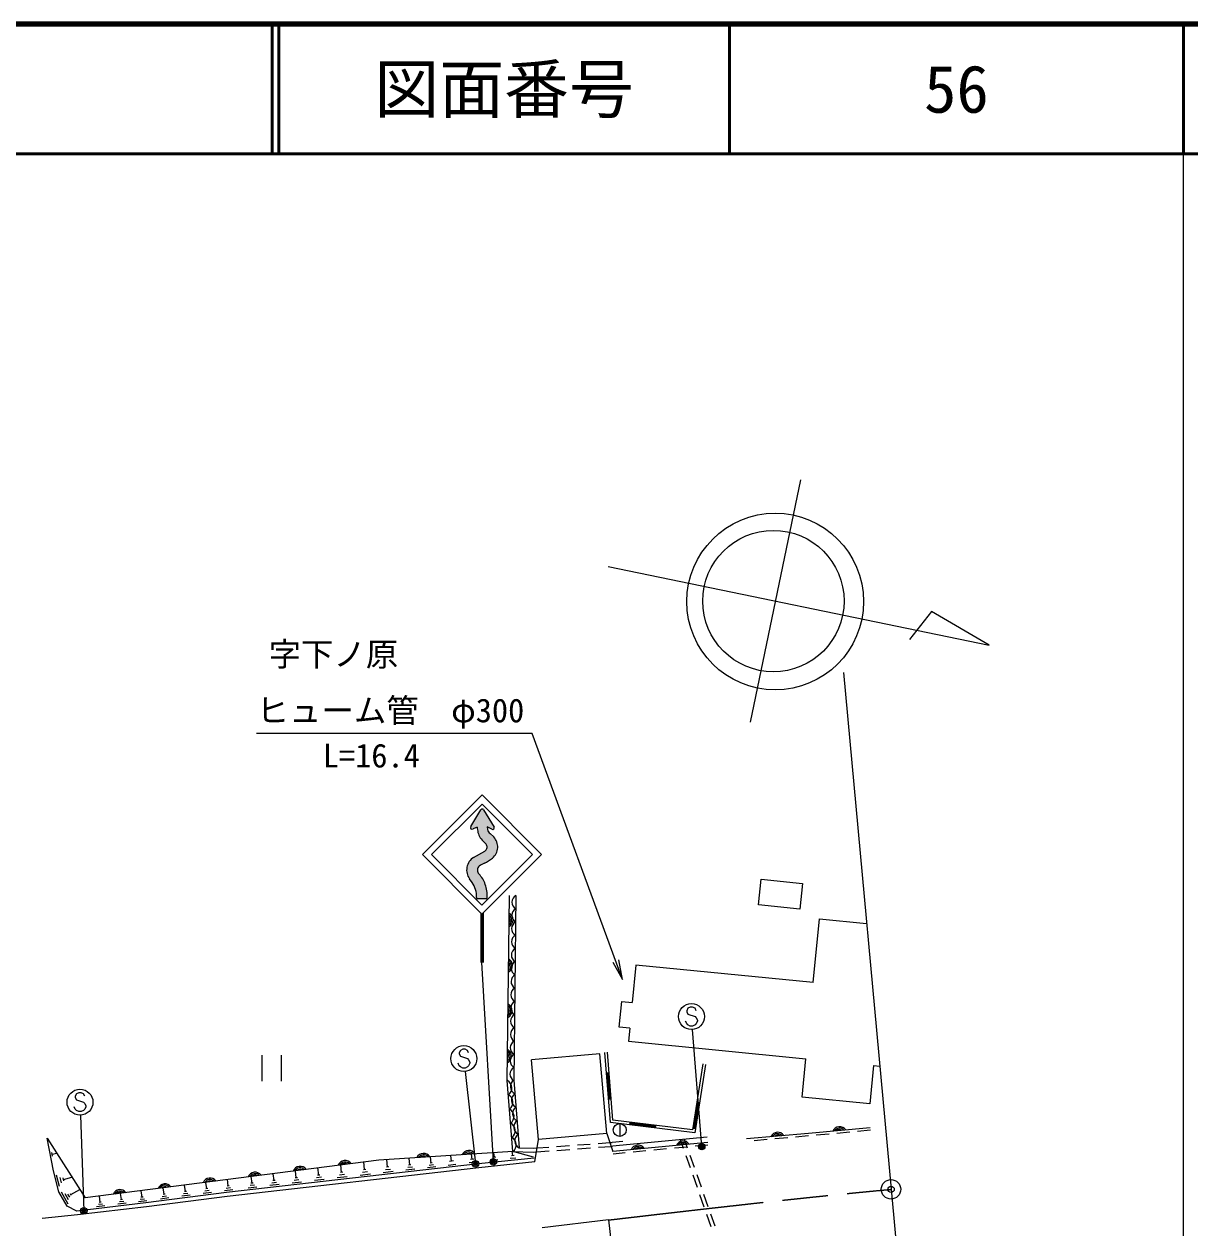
# Model space of a CAD drawing. Units: millimetres, scale not verified. Extents: x 40000 to 680000, y 20000 to 380000.
# Drawn here: x 489606 to 579500, y 287214 to 380000 of the extents above; entities that cross this region are included whole.
import ezdxf
from ezdxf.enums import TextEntityAlignment as Align

# ---------------------------------------------------------------- set-up
doc = ezdxf.new("R2010")
doc.units = ezdxf.units.MM
doc.header["$LTSCALE"] = 1000
doc.header["$PDMODE"] = 32
doc.header["$PDSIZE"] = 500
doc.linetypes.add('CHAIN', pattern=[18.5, 12, -1.5, 3.5, -1.5])
for name, color, linetype, lineweight in [('M-BGD', 7, 'Continuous', 25), ('M-BMK', 2, 'CHAIN', 13), ('M-BMK-OTRS', 5, 'Continuous', 25), ('M-BMK-SRVR', 3, 'Continuous', 25), ('M-STR-HTXT', 7, 'Continuous', 13), ('M-STR-STRC', 7, 'Continuous', 25), ('M-TTL', 2, 'Continuous', 140), ('M-TTL-BAND', 7, 'Continuous', 25), ('M-TTL-LINE', 7, 'Continuous', 50)]:
    doc.layers.add(name, color=color, linetype=linetype, lineweight=lineweight)
doc.layers.add('M-BMK-HTXT', color=7, linetype='Continuous')
doc.layers.add('M-TTL-TXT', color=7, linetype='Continuous')
doc.styles.add('ＭＳ ゴシック', font='')
doc.styles.get('ＭＳ ゴシック').set_extended_font_data('MS Gothic')

# ---------------------------------------------------------------- blocks, each defined once
blk = doc.blocks.new('open_arrow')
at = {"color": 0, "linetype": 'Continuous', "lineweight": -2}
blk.add_lwpolyline([(7.5, 1.25), (0, 0), (7.5, -1.25)], dxfattribs=at)

msp = doc.modelspace()

# ---------------------------------------------------------------- hatches: boundary and pattern name
at = {"layer": 'M-STR-STRC'}
for points in [[(524153, 313848), (523953, 314112, -0.43284), (524272, 315771), (525130, 316258, 0.41513), (525266, 316738, 0.08756), (525083, 316954, -0.16868), (524605, 317691, -0.04429), (524538, 318101), (524228, 317964, -0.79325), (524042, 318145), (524821, 319434, -0.55196), (525043, 319434), (525855, 318110, -0.71978), (525675, 317947), (525321, 318137), (525351, 317917, 0.21506), (525534, 317620), (525816, 317345, -0.4385), (525718, 315720, -0.05761), (525099, 315315, 0.0668), (524700, 315099, 0.45071), (524688, 314488, -0.10215), (525168, 313693, -0.09342), (525314, 312662, -0.22872), (525238, 312579), (524584, 312577, -0.34311), (524503, 312682, 0.15809)], [(524813, 311496), (524913, 311395), (525013, 311496), (525015, 307673), (524815, 307673)]]:
    msp.add_hatch(color=256, dxfattribs=at).paths.add_polyline_path(points)

# ---------------------------------------------------------------- linework, layer by layer
at = {"layer": 'M-BGD'}
for p, q in [((526868, 298566), (527030, 312839)), ((527530, 312833), (527368, 298560)), ((536307, 302607), (536208, 301596)), ((536208, 301596), (549884, 300251)), ((534811, 295331), (534390, 300733)), ((534998, 295510), (534589, 300749)), ((507928, 300520), (507928, 298520)), ((509428, 300520), (509428, 298520)), ((534008, 300622), (528735, 300163)), ((529269, 294042), (528735, 300163)), ((534540, 294501), (534008, 300622)), ((541943, 299849), (541145, 294768)), ((542140, 299818), (541313, 294546)), ((555103, 299737), (555581, 299690)), ((534713, 299163), (534514, 299147)), ((534709, 297156), (534553, 299150)), ((534749, 297160), (534593, 299153)), ((534789, 297163), (534633, 299157)), ((534829, 297166), (534673, 299160)), ((527301, 293101), (526868, 298566)), ((527367, 298605), (527780, 293387)), ((534669, 297153), (534869, 297169)), ((541517, 296879), (541207, 294904)), ((541557, 296873), (541247, 294897)), ((541596, 296867), (541286, 294891)), ((541636, 296861), (541326, 294885)), ((541675, 296855), (541478, 296886)), ((541313, 294546), (534811, 295331)), ((541145, 294768), (534998, 295510)), ((535533, 295262), (535533, 294262)), ((536324, 295350), (536300, 295151)), ((538291, 294951), (536305, 295191)), ((538295, 294991), (536310, 295230)), ((538300, 295031), (536315, 295270)), ((538305, 295070), (536319, 295310)), ((538286, 294911), (538310, 295110)), ((534540, 294501), (529269, 294042)), ((534540, 294501), (535005, 293108)), ((542278, 294199), (534967, 293506)), ((541168, 294910), (541365, 294879)), ((548490, 294158), (547494, 294071)), ((550084, 294299), (549088, 294211)), ((551678, 294446), (550682, 294354)), ((553271, 294593), (552275, 294501)), ((554864, 294740), (553868, 294648)), ((527780, 293387), (528861, 293357)), ((528861, 293357), (529158, 293379)), ((528978, 292295), (529269, 294042)), ((529158, 293379), (530072, 293446)), ((530671, 293490), (531668, 293564)), ((530694, 293191), (531692, 293265)), ((532266, 293608), (533264, 293681)), ((532290, 293309), (533287, 293382)), ((533862, 293726), (534776, 293793)), ((533886, 293426), (534874, 293499)), ((534776, 293793), (534942, 293805)), ((534874, 293499), (534967, 293506)), ((535778, 293884), (534942, 293805)), ((542316, 293801), (535005, 293108)), ((539149, 293300), (538153, 293205)), ((540742, 293451), (539746, 293356)), ((540455, 293341), (540220, 294004)), ((540762, 293372), (540528, 294033)), ((542335, 293602), (541339, 293507)), ((546897, 294018), (545900, 293931)), ((491800, 292757), (491745, 293038)), ((491772, 292897), (492124, 292965)), ((515868, 291705), (515801, 292295)), ((517640, 291901), (517574, 292484)), ((519347, 292061), (519287, 292593)), ((520989, 292214), (520934, 292697)), ((522712, 292378), (522422, 292345)), ((522567, 292362), (522518, 292798)), ((524438, 292280), (523919, 292221)), ((524279, 292524), (524020, 292495)), ((524149, 292509), (524105, 292898)), ((526124, 292455), (525663, 292407)), ((525985, 292674), (525755, 292650)), ((525870, 292662), (525834, 293008)), ((527514, 292597), (527097, 292555)), ((527388, 292795), (527180, 292774)), ((527284, 292785), (527252, 293097)), ((527301, 293101), (528868, 293057)), ((528898, 292658), (527301, 293101)), ((528868, 293057), (529108, 293074)), ((529108, 293074), (530096, 293147)), ((535963, 292998), (535023, 292909)), ((537556, 293149), (536560, 293054)), ((540989, 291833), (540655, 292776)), ((541296, 291864), (540962, 292806)), ((508878, 290868), (508818, 291394)), ((510593, 291073), (510532, 291615)), ((512330, 291281), (512267, 291839)), ((514184, 291503), (513993, 291481)), ((514088, 291492), (514023, 292066)), ((516307, 291356), (515519, 291266)), ((516087, 291530), (515694, 291486)), ((515966, 291716), (515770, 291694)), ((518073, 291557), (517295, 291468)), ((517856, 291729), (517468, 291685)), ((517737, 291912), (517543, 291890)), ((519742, 291746), (519033, 291666)), ((519545, 291903), (519190, 291863)), ((519436, 292071), (519258, 292051)), ((521347, 291929), (520703, 291855)), ((521168, 292071), (520846, 292035)), ((521069, 292223), (520908, 292205)), ((522891, 292104), (522309, 292038)), ((492342, 290413), (492114, 291270)), ((492499, 290684), (492385, 291113)), ((492685, 290848), (492628, 291062)), ((492656, 290955), (493298, 291126)), ((502049, 290021), (501985, 290513)), ((503696, 290233), (503633, 290725)), ((505425, 290456), (505261, 290435)), ((505343, 290446), (505280, 290938)), ((507373, 290513), (507032, 290475)), ((507268, 290674), (507098, 290655)), ((507183, 290665), (507125, 291176)), ((509269, 290556), (508566, 290476)), ((509073, 290712), (508722, 290672)), ((508965, 290877), (508790, 290858)), ((510996, 290752), (510273, 290670)), ((510795, 290913), (510433, 290872)), ((510684, 291083), (510503, 291063)), ((512745, 290951), (512000, 290867)), ((512537, 291116), (512165, 291074)), ((512423, 291292), (512237, 291270)), ((514515, 291152), (513749, 291065)), ((514301, 291322), (513919, 291278)), ((541523, 290325), (541189, 291268)), ((541830, 290355), (541496, 291298)), ((493015, 289054), (492482, 289976)), ((493036, 289373), (492769, 289834)), ((493123, 289577), (492990, 289808)), ((493243, 289724), (493177, 289839)), ((493210, 289782), (493902, 290181)), ((495477, 289196), (495421, 289666)), ((497110, 289396), (497053, 289876)), ((498782, 289594), (498622, 289575)), ((498702, 289584), (498645, 290065)), ((500771, 289523), (500116, 289438)), ((500586, 289666), (500258, 289623)), ((500483, 289819), (500319, 289798)), ((500401, 289808), (500338, 290300)), ((502419, 289735), (501763, 289651)), ((502234, 289878), (501906, 289836)), ((502130, 290031), (501967, 290010)), ((504066, 289948), (503411, 289863)), ((503881, 290091), (503553, 290048)), ((503778, 290244), (503614, 290223)), ((505713, 290160), (505057, 290076)), ((505528, 290303), (505200, 290261)), ((507562, 290362), (506881, 290285)), ((542056, 288817), (541723, 289759)), ((542364, 288847), (542030, 289790)), ((495827, 288919), (495200, 288845)), ((495652, 289057), (495339, 289020)), ((495555, 289205), (495398, 289186)), ((497468, 289113), (496827, 289038)), ((497289, 289255), (496969, 289217)), ((497190, 289405), (497030, 289386)), ((499060, 289302), (498420, 289226)), ((498881, 289443), (498561, 289405)), ((493722, 288217), (490997, 287948)), ((542590, 287308), (542257, 288251)), ((542898, 287339), (542564, 288281))]:
    msp.add_line(p, q, dxfattribs=at)
msp.add_lwpolyline([(549431, 311773), (546233, 312105), (546440, 314096), (549637, 313765)], close=True, dxfattribs=at)
for points in [[(550462, 306120), (550946, 311045), (554573, 310689)], [(550462, 306120), (536785, 307466), (536501, 304577)], [(536307, 302607), (535494, 302687), (535688, 304657), (536501, 304577)], [(555103, 299737), (554811, 296770), (549592, 297283), (549884, 300251)], [(554846, 294939), (550078, 294499), (545316, 294080)], [(493687, 288515), (492940, 288884), (492298, 289996), (491868, 291610), (491382, 294128), (494321, 289524)], [(528947, 292594), (524643, 292152), (505221, 289945), (498999, 289143), (493687, 288515)], [(528978, 292295), (524675, 291854), (505257, 289648), (499036, 288846), (493722, 288217)], [(527301, 293101), (516970, 292446), (494321, 289524)]]:
    msp.add_lwpolyline(points, dxfattribs=at)
msp.add_circle((535533, 294762), 500, dxfattribs=at)
for centre, radius, start, end in [((527807, 312321), 583, 118.40122, 240.30177), ((527796, 311301), 583, 118.40122, 240.30177), ((526742, 310955), 567, 297.42398, 61.27901), ((526742, 310955), 453, 305.38337, 53.31962), ((526742, 310955), 340, 321.00875, 37.69425), ((527784, 310281), 583, 118.40122, 240.30177), ((527773, 309262), 583, 118.40122, 240.30177), ((527761, 308242), 583, 118.40122, 240.30177), ((526702, 307455), 567, 297.42398, 61.27901), ((526702, 307455), 453, 305.38337, 53.31962), ((526702, 307455), 340, 321.00875, 37.69425), ((527750, 307223), 583, 118.40122, 240.30177), ((527738, 306203), 583, 118.40122, 240.30177), ((527727, 305184), 583, 118.40122, 240.30177), ((526663, 303955), 567, 297.42398, 61.27901), ((527715, 304164), 583, 118.40122, 240.30177), ((526663, 303955), 453, 305.38337, 53.31962), ((526663, 303955), 340, 321.00875, 37.69425), ((527704, 303145), 583, 118.40122, 240.30177), ((527692, 302125), 583, 118.40122, 240.30177), ((527680, 301106), 583, 118.40122, 240.30177), ((526623, 300456), 567, 297.42398, 61.27901), ((526623, 300456), 453, 305.38337, 53.31962), ((526623, 300456), 340, 321.00875, 37.69425), ((527669, 300086), 583, 118.40122, 240.30177), ((527657, 299066), 583, 118.40122, 240.30177), ((526562, 297991), 651, 307.14833, 61.90414), ((527714, 298107), 607, 124.88645, 244.16601), ((526648, 296898), 651, 307.14833, 61.90414), ((527796, 297064), 607, 124.88645, 244.16601), ((526735, 295805), 651, 307.14833, 61.90414), ((527879, 296020), 607, 124.88645, 244.16601), ((526822, 294712), 651, 307.14833, 61.90414), ((527962, 294977), 607, 124.88645, 244.16601), ((526908, 293619), 651, 307.14833, 61.90414), ((528044, 293933), 607, 124.88645, 244.16601), ((547720, 294024), 567, 33.09616, 156.95119), ((547720, 294024), 453, 41.05555, 148.99179), ((547720, 294024), 340, 56.68092, 133.36642), ((552486, 294453), 567, 33.34484, 157.19987), ((552486, 294453), 453, 41.30424, 149.24048), ((552486, 294453), 340, 56.92961, 133.61511), ((536943, 293024), 567, 33.48702, 157.34204), ((536943, 293024), 453, 41.44641, 149.38265), ((536943, 293024), 340, 57.07178, 133.75728), ((540427, 293354), 567, 33.48702, 157.34204), ((540427, 293354), 453, 41.44641, 149.38265), ((540427, 293354), 340, 57.07178, 133.75728), ((514358, 291840), 567, 35.42469, 159.27972), ((514358, 291840), 453, 43.38409, 151.32033), ((520406, 292397), 567, 31.69634, 155.55136), ((520406, 292397), 453, 39.65573, 147.59197), ((520406, 292397), 340, 55.2811, 131.9666), ((523899, 292618), 567, 31.69634, 155.55136), ((523899, 292618), 453, 39.65573, 147.59197), ((523899, 292618), 340, 55.2811, 131.9666), ((507416, 290945), 567, 35.42469, 159.27972), ((507416, 290945), 453, 43.38409, 151.32033), ((510887, 291392), 567, 35.42469, 159.27972), ((510887, 291392), 453, 43.38409, 151.32033), ((510887, 291392), 340, 59.00946, 135.69496), ((514358, 291840), 340, 59.00946, 135.69496), ((500473, 290049), 567, 35.42469, 159.27972), ((500473, 290049), 453, 43.38409, 151.32033), ((503944, 290497), 567, 35.42469, 159.27972), ((503944, 290497), 453, 43.38409, 151.32033), ((503944, 290497), 340, 59.00946, 135.69496), ((507416, 290945), 340, 59.00946, 135.69496), ((497002, 289601), 567, 35.42469, 159.27972), ((497002, 289601), 453, 43.38409, 151.32033), ((497002, 289601), 340, 59.00946, 135.69496), ((500473, 290049), 340, 59.00946, 135.69496)]:
    msp.add_arc(centre, radius, start, end, dxfattribs=at)
at = {"layer": 'M-BMK'}
msp.add_line((534674, 287825), (529561, 287232), dxfattribs=at)
msp.add_open_spline([(534674, 287825), (535637, 287938), (535879, 287966), (536651, 288056), (537039, 288101), (537256, 288127), (537644, 288172), (538225, 288239), (538550, 288277), (539131, 288344), (539657, 288405), (539952, 288439), (540479, 288499), (540971, 288556), (541246, 288587), (541738, 288643), (542353, 288713), (542697, 288753), (543312, 288822), (544002, 288900), (544389, 288942), (545080, 289019), (545677, 289086), (546012, 289125), (546610, 289190), (547317, 289268), (547714, 289309), (548421, 289384), (548908, 289436), (549180, 289465), (549667, 289516), (550333, 289586), (550706, 289625), (551371, 289693), (552016, 289759), (552377, 289795), (553022, 289859), (553639, 289920), (553984, 289955), (554601, 290015), (555324, 290084), (555551, 290105), (556452, 290189)], degree=3, knots=[0, 0, 0, 0, 1, 1, 1, 2, 2, 2, 3, 3, 3, 4, 4, 4, 5, 5, 5, 6, 6, 6, 7, 7, 7, 8, 8, 8, 9, 9, 9, 10, 10, 10, 11, 11, 11, 12, 12, 12, 13, 13, 13, 14, 14, 14, 14], dxfattribs=at)
at = {"layer": 'M-BMK-OTRS'}
msp.add_lwpolyline([(552800, 330022), (556452, 290189), (560104, 250356)], dxfattribs=at)
at = {"layer": 'M-BMK-SRVR'}
for p, q in [((549461, 344867), (545596, 326189)), ((534632, 338197), (564009, 332118)), ((559564, 334713), (557873, 332575)), ((564009, 332118), (559564, 334713))]:
    msp.add_line(p, q, dxfattribs=at)
for centre, radius in [((547521, 335491), 6812), ((547382, 335528), 5450), ((556452, 290189), 750)]:
    msp.add_circle(centre, radius, dxfattribs=at)
msp.add_point((556452, 290189), dxfattribs=at)
at = {"layer": 'M-STR-HTXT'}
for p, q in [((541856, 293477), (541145, 302506)), ((523629, 299269), (524412, 292158)), ((493954, 295906), (494213, 288524)), ((534674, 287825), (537558, 262992))]:
    msp.add_line(p, q, dxfattribs=at)
msp.add_lwpolyline([(535756, 306372), (528787, 325334), (507537, 325334)], dxfattribs=at)
at = {"layer": 'M-STR-STRC'}
for p, q in [((520319, 315994), (524918, 320588)), ((524918, 320588), (529512, 315990)), ((521026, 315994), (524917, 319881)), ((524042, 318145), (524821, 319434)), ((524917, 319881), (528805, 315990)), ((525043, 319434), (525855, 318110)), ((524538, 318101), (524228, 317964)), ((525675, 317947), (525321, 318137)), ((525321, 318137), (525351, 317917)), ((525534, 317620), (525816, 317345)), ((524913, 311396), (520319, 315994)), ((524914, 312103), (521026, 315994)), ((524272, 315771), (525130, 316258)), ((529512, 315990), (524913, 311396)), ((528805, 315990), (524914, 312103)), ((524153, 313848), (523953, 314112)), ((525238, 312579), (524584, 312577)), ((524813, 311496), (524815, 307673)), ((524913, 311395), (524915, 307673)), ((525013, 311496), (525015, 307673)), ((525790, 292310), (524915, 307673)), ((540794, 304139), (540703, 303957)), ((540703, 303957), (540703, 303866)), ((540703, 303866), (540794, 303684)), ((540976, 304230), (540794, 304139)), ((540794, 303684), (541340, 303503)), ((541158, 304230), (540976, 304230)), ((541340, 304139), (541158, 304230)), ((541431, 303957), (541340, 304139)), ((541340, 303503), (541431, 303412)), ((541431, 303412), (541522, 303230)), ((540703, 302957), (540612, 303139)), ((540794, 302866), (540703, 302957)), ((540976, 302775), (540794, 302866)), ((541158, 302775), (540976, 302775)), ((541340, 302866), (541158, 302775)), ((541431, 302957), (541340, 302866)), ((541522, 303139), (541431, 302957)), ((541522, 303230), (541522, 303139)), ((523247, 300900), (523156, 300718)), ((523156, 300718), (523156, 300627)), ((523156, 300627), (523247, 300445)), ((523429, 300991), (523247, 300900)), ((523610, 300991), (523429, 300991)), ((523792, 300900), (523610, 300991)), ((523883, 300718), (523792, 300900)), ((523156, 299718), (523065, 299900)), ((523247, 299627), (523156, 299718)), ((523247, 300445), (523792, 300263)), ((523792, 300263), (523883, 300173)), ((523883, 299718), (523792, 299627)), ((523883, 300173), (523974, 299991)), ((523974, 299900), (523883, 299718)), ((523974, 299991), (523974, 299900)), ((523429, 299536), (523247, 299627)), ((523610, 299536), (523429, 299536)), ((523792, 299627), (523610, 299536)), ((493646, 297541), (493555, 297360)), ((493555, 297360), (493555, 297269)), ((493555, 297269), (493646, 297087)), ((493828, 297632), (493646, 297541)), ((493646, 297087), (494191, 296905)), ((494010, 297632), (493828, 297632)), ((494191, 297541), (494010, 297632)), ((494282, 297360), (494191, 297541)), ((493555, 296360), (493464, 296541)), ((493646, 296269), (493555, 296360)), ((493828, 296178), (493646, 296269)), ((494010, 296178), (493828, 296178)), ((494191, 296269), (494010, 296178)), ((494191, 296905), (494282, 296814)), ((494282, 296360), (494191, 296269)), ((494282, 296814), (494373, 296632)), ((494373, 296541), (494282, 296360)), ((494373, 296632), (494373, 296541))]:
    msp.add_line(p, q, dxfattribs=at)
for centre, radius in [((541067, 303503), 1000), ((523519, 300263), 1000), ((493919, 296905), 1000), ((541856, 293477), 150), ((541856, 293477), 120), ((541856, 293477), 90), ((541856, 293477), 60), ((541856, 293477), 30), ((541856, 293477), 20), ((524412, 292158), 150), ((524412, 292158), 120), ((525790, 292310), 150), ((525790, 292310), 120), ((525790, 292310), 90), ((525790, 292310), 60), ((525790, 292310), 30), ((525790, 292310), 20), ((524412, 292158), 90), ((524412, 292158), 60), ((524412, 292158), 30), ((524412, 292158), 20), ((494213, 288524), 150), ((494213, 288524), 120), ((494213, 288524), 90), ((494213, 288524), 60), ((494213, 288524), 30), ((494213, 288524), 20)]:
    msp.add_circle(centre, radius, dxfattribs=at)
for centre, radius, start, end in [((524932, 319364), 131, 32.17929, 147.76645), ((524156, 318076), 133, 148.89048, 302.58306), ((526882, 318275), 2350, 184.24123, 194.38414), ((525906, 318011), 1339, 193.813, 232.11037), ((525772, 317971), 424, 187.3848, 235.93368), ((525738, 318059), 128, 240.63956, 23.62191), ((525019, 316577), 1107, 309.20025, 43.90911), ((524562, 316327), 815, 30.24475, 50.26071), ((524959, 316565), 352, 299.11093, 29.29091), ((524891, 314791), 1159, 122.29188, 215.91095), ((523659, 318196), 3220, 296.55692, 309.74585), ((524964, 314789), 408, 130.42048, 227.46695), ((525704, 313719), 1707, 110.75593, 126.04179), ((522531, 312724), 1973, 358.77649, 34.71114), ((523002, 312929), 2296, 19.42704, 42.75634), ((522508, 312790), 2809, 357.39564, 18.7443), ((524611, 312682), 108, 179.60203, 255.352), ((525190, 312699), 129, 291.84935, 343.38148)]:
    msp.add_arc(centre, radius, start, end, dxfattribs=at)
for p in [(541856, 293477), (524412, 292158), (525790, 292310), (494213, 288524)]:
    msp.add_point(p, dxfattribs=at)
at = {"layer": 'M-TTL'}
msp.add_line((680000, 380000), (40000, 380000), dxfattribs=at)
at = {"layer": 'M-TTL-BAND'}
msp.add_line((579000, 20000), (579000, 370000), dxfattribs=at)
at = {"layer": 'M-TTL-LINE'}
for p, q in [((508747, 380000), (508747, 370000)), ((509247, 380000), (509247, 370000)), ((543997, 380000), (543997, 370000)), ((579000, 380000), (579000, 370000)), ((40000, 370000), (680000, 370000))]:
    msp.add_line(p, q, dxfattribs=at)

# ---------------------------------------------------------------- block references
at = {"layer": 'M-STR-HTXT', "xscale": 200, "yscale": 200, "rotation": 110.2}
msp.add_blockref('open_arrow', (535756, 306372), dxfattribs=at)

# ---------------------------------------------------------------- texts
at = {"layer": 'M-BMK-HTXT', "style": 'ＭＳ ゴシック'}
msp.add_text('字下ノ原', height=1833, dxfattribs=at).set_placement((513460, 329963), align=Align.BOTTOM_CENTER)
at = {"layer": 'M-STR-HTXT', "style": 'ＭＳ ゴシック'}
for s, p in [('ヒューム管\u3000φ300', (507537, 325634)), ('L=16.4', (512639, 322152))]:
    msp.add_text(s, height=1833, dxfattribs=at).set_placement(p, align=Align.BOTTOM_LEFT)
at = {"layer": 'M-TTL-TXT', "style": 'ＭＳ ゴシック'}
for s, p in [('図面番号', (526622, 375000)), ('56', (561497, 375000))]:
    msp.add_text(s, height=3666, dxfattribs=at).set_placement(p, align=Align.MIDDLE_CENTER)

doc.saveas('drawing.dxf')
